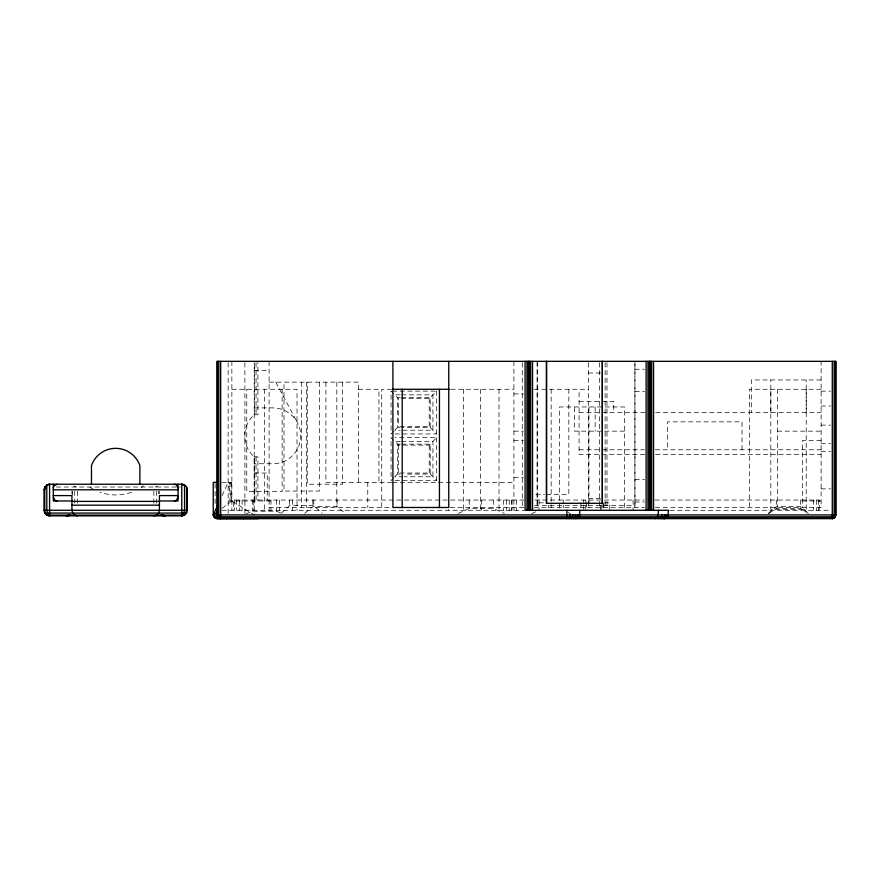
<?xml version="1.0" encoding="UTF-8"?>
<svg xmlns="http://www.w3.org/2000/svg" width="880" height="880" viewBox="0 0 880 880"><rect width="100%" height="100%" fill="white"/><g stroke="black" fill="none" stroke-linecap="round" stroke-linejoin="round"><path stroke-width="0.66" stroke-dasharray="4.4 3.3" d="M254.21 500.973L254.21 456.874A28.116 28.116 0 0 1 254.21 414.744L257.928 414.744L257.928 362.714M254.705 500.973L254.705 456.874M254.705 414.744L254.705 362.714M537.185 505.626L537.185 362.714M770.836 412.544L770.836 379.962M806.212 412.544L806.212 379.962M222.068 495.627L228.14 482.35L231.363 484.22L231.869 486.079M393.833 431.156L391.039 433.95L391.039 391.127L393.833 393.921M395.065 433.95L436.656 433.95L429.209 426.503L398.486 426.503L394.768 430.221L400.224 430.221M401.159 398.574L429.209 398.574L436.656 391.127L436.656 433.95M393.833 477.697L391.039 480.491L391.039 437.668L393.833 440.462M395.065 480.491L436.656 480.491L429.209 473.044L398.486 473.044L394.768 476.773L402.941 476.773M400.224 441.397L394.768 441.397L398.486 445.115L429.209 445.115L436.656 437.668L395.065 437.668M281.204 513.304L289.575 505.626L313.786 505.626L322.157 513.304M304.722 513.326L312.851 506.561L337.051 506.561L345.18 513.326M768.295 513.326L776.424 506.561L800.624 506.561L808.753 513.326M222.013 508.365L231.869 500.973L228.14 482.35M768.603 513.634L776.424 508.42L800.624 508.42L808.445 513.634M155.342 487.014L157.388 485.991M458.348 513.447L469.238 508.42L493.438 508.42L504.328 513.447M531.795 513.634L536.635 511.401M246.136 513.799L252.34 511.214L276.551 511.214L282.755 513.799M634.931 369.259L644.413 369.259M254.21 370.645L269.104 370.645M588.39 372.977L603.284 372.977M821.106 379.962L751.289 379.962L751.289 412.544M269.104 382.151L358.468 382.151L358.468 482.35M231.869 389.268L297.022 389.268L297.022 510.279M358.468 389.268L378.939 389.268L378.939 482.35M391.666 389.268L381.733 389.268L381.733 510.279M450.857 389.268L513.92 389.268M534.072 389.268L588.39 389.268M821.106 389.268L749.375 389.268L749.375 507.485M392.381 391.127L436.656 391.127M821.106 391.127L830.588 391.127M634.931 391.6L644.413 391.6M513.92 393.921L523.402 393.921M400.224 394.856L394.768 394.856L398.486 398.574L398.486 426.503M401.577 394.856L432.938 394.856L432.938 430.221L401.577 430.221M400.224 397.584L397.496 397.584L397.496 427.504L400.224 427.504M401.577 397.584L430.21 397.584L430.21 427.504L401.577 427.504M579.084 401.368L613.756 401.368L613.756 412.544M821.106 406.021L830.588 406.021M254.21 407.88L272.822 407.88A27.929 27.929 0 0 1 300.751 435.809A27.929 27.929 0 0 1 272.822 463.738L254.21 463.738M579.084 412.544L645.249 412.544M655.655 412.544L821.106 412.544M821.106 425.106L830.588 425.106M513.92 431.156L523.402 431.156M624.448 431.156L574.42 431.156L574.42 406.956M777.414 431.156L821.106 431.156M513.92 440.462L523.402 440.462M821.106 440.462L802.494 440.462L802.494 507.485M401.577 441.397L432.938 441.397L432.938 476.773L404.305 476.773M821.106 443.718L830.588 443.718M400.224 444.125L397.496 444.125L397.496 474.045L402.941 474.045M401.577 444.125L430.21 444.125L430.21 474.045L404.305 474.045M579.084 449.779L644.38 449.779M655.27 449.779L821.106 449.779M821.106 451.638L830.588 451.638M644.71 454.432L579.084 454.432L579.084 389.268M655.655 454.432L821.106 454.432M254.21 456.874L257.928 456.874L257.928 500.973M254.21 473.044L267.234 473.044L267.234 500.038M513.92 477.697L523.402 477.697M634.931 479.655L644.413 479.655M221.936 482.35L231.869 482.35M391.941 482.35L325.886 482.35L325.886 382.151M392.579 482.35L437.569 482.35M438.515 482.35L513.92 482.35M56.397 487.014L180.411 487.014M821.106 488.873L830.588 488.873M535.832 494.461L544.445 494.461M546.579 494.461L568.843 494.461L568.843 389.268M588.39 498.641L603.284 498.641M524.216 500.038L233.728 500.038L233.728 510.279M535.007 500.038L644.017 500.038M654.94 500.038L819.247 500.038L819.247 510.279M228.14 500.973L270.963 500.973M802.494 500.973L821.106 500.973M634.931 501.996L644.413 501.996M539.055 502.832L544.489 502.832M604.351 502.832L609.796 502.832L609.796 510.279M534.479 505.626L634.931 505.626M269.104 507.485L392.194 507.485M523.853 507.485L448.756 507.485L448.756 510.279M534.072 507.485L644.468 507.485M655.303 507.485L821.106 507.485L821.106 361.339M221.936 510.279L524.216 510.279M669.812 510.279L830.907 510.279M568.095 512.512L570.515 513.634M73.975 485.991L76.01 487.014M231.869 500.973L254.21 514.932L254.21 362.67M275.803 382.151L297.011 421.85M818.499 500.038L818.499 510.279M816.453 500.038L816.453 510.279M813.659 500.038L813.659 510.279M806.212 389.268L806.212 509.355L770.836 509.355L770.836 389.268M800.624 500.038L800.624 508.42M777.414 389.268L777.414 507.485M776.424 500.038L776.424 508.42M741.983 449.779L741.983 421.85L667.513 421.85L667.513 449.779M633.072 500.038L633.072 510.279M624.448 507.485L624.448 406.956L559.526 406.956L559.526 507.485M607.002 362.703L607.002 507.551M605.143 362.703L605.143 507.551M603.779 503.448L603.779 507.551M603.284 503.448L603.284 507.551M602.778 504.812L602.778 507.551M601.425 504.812L601.425 510.279M600.49 505.318L600.49 510.279M599.555 362.703L599.555 507.551M595.133 406.956L595.133 431.156M588.962 406.956L588.962 507.485M588.39 362.67L588.39 507.562M586.531 502.601L586.531 507.716M585.783 500.038L585.783 503.877M585.783 505.164L585.783 510.279M583.737 500.038L583.737 503.877M583.737 505.164L583.737 510.279M580.943 502.601L580.943 507.716M563.255 500.038L563.255 503.877M563.255 505.164L563.255 507.716M551.155 389.268L551.155 507.485M548.361 505.318L548.361 507.793M539.055 500.038L539.055 510.279M537.185 361.339L537.185 507.485M522.291 362.703L522.291 507.485M516.373 500.038L516.373 510.279M513.92 361.339L513.92 510.279M512.061 500.038L512.061 510.279M511.313 500.038L511.313 510.279M509.267 500.038L509.267 510.279M506.473 500.038L506.473 510.279M503.679 500.038L503.679 510.279M499.026 389.268L499.026 510.279M493.438 500.038L493.438 508.42M481.338 500.038L481.338 510.279M480.447 389.268L480.447 510.279M469.238 500.038L469.238 508.42M463.65 389.268L463.65 510.279M436.656 437.668L436.656 480.491M429.209 398.574L429.209 426.503M429.209 445.115L429.209 473.044M398.486 445.115L398.486 473.044M367.774 482.35L367.774 507.485M342.639 382.151L342.639 484.22L307.263 484.22L307.263 382.151M337.051 500.038L337.051 506.561M336.82 382.151L336.82 507.485M319.363 382.151L319.363 491.062L283.998 491.062L283.998 382.151M313.786 500.038L313.786 505.626M312.851 500.038L312.851 506.561M306.339 382.151L306.339 507.485M301.675 382.151L301.675 507.485M292.369 500.038L292.369 510.279M289.575 500.038L289.575 505.626M282.128 389.268L282.128 491.667L246.763 491.667L246.763 389.268M279.334 500.038L279.334 510.279M276.551 500.038L276.551 511.214M270.963 500.038L270.963 510.279M269.104 361.339L269.104 510.279M264.44 389.268L264.44 510.279M256.069 362.714L256.069 414.744M256.069 456.874L256.069 500.973M253.814 500.973L253.814 510.279M252.34 500.038L252.34 511.214M244.893 362.714L244.893 514.932M242.099 500.038L242.099 510.279M239.316 500.038L239.316 510.279M236.522 500.038L236.522 510.279M234.476 500.038L234.476 510.279M231.869 361.339L231.869 510.279M231.363 482.35L231.363 500.973M229.999 482.35L229.999 500.973M228.14 362.714L228.14 514.932M215.105 483.714L215.105 506.792M159.423 491.172L159.423 493.9M158.675 491.172L158.675 493.9M156.64 491.172L156.64 503.459M153.846 491.172L153.846 503.459M77.506 491.172L77.506 503.459M74.723 491.172L74.723 503.459M72.677 491.172L72.677 495.264M71.929 491.172L71.929 493.9M143.341 485.87A46.64 46.64 0 0 1 141.13 487.41M131.516 492.195A46.64 46.64 0 0 1 99.847 492.195M93.698 489.467A46.64 46.64 0 0 1 88.011 485.87M634.931 361.339L634.931 507.485L634.931 361.339"/><path stroke-width="1.32" d="M546.502 503.294L546.502 361.339L546.502 503.294L602.349 503.294L602.349 361.339L602.349 503.294M649.825 479.655L649.825 391.6M569.998 514.932L569.25 518.661M572.935 514.932L571.472 518.661M575.63 514.932L575.344 516.802L573.507 518.661M566.764 518.661L566.951 510.279M577.962 514.932L576.62 518.155L575.267 518.661M44.968 488.873L47.168 484.968L49.588 484.22L181.764 484.22L184.558 484.968L186.604 487.014L187.352 489.797L187.352 510.279L186.604 513.073L184.558 515.119L181.764 515.867L49.588 515.867L46.794 515.119L44.748 513.073L44 510.279L44 489.797L44.748 487.014L46.794 484.968L49.588 484.22L49.588 515.867L47.168 515.119L45.397 513.073L44.748 510.279L44.748 487.014L45.397 487.014M661.991 514.932L661.54 516.802L658.636 518.661M664.785 514.932L664.323 516.802L661.276 518.661M666.809 514.932L664.994 518.155L663.179 518.661M668.03 514.932L667.535 516.802L664.323 518.661M53.306 487.938L53.812 486.079L57.035 484.22M178.046 497.244L176.187 500.478L174.317 500.973M217.305 482.35L213.246 482.35L213.246 514.932L213.741 516.802L216.975 518.661L832.282 518.661L834.141 518.155L836 514.932L836 361.339L216.975 361.339L216.975 514.932L217.47 516.802L220.693 518.661L220.693 361.339M836 514.932L213.246 514.932L217.657 505.285M213.246 514.932L217.624 511.654M226.479 518.661L227.315 518.155M243.243 518.661L244.068 518.155M49.588 484.22L46.794 484.968L46.794 510.279L48.191 515.119L49.588 515.867M181.764 515.867L183.161 515.119L184.558 510.279L184.558 484.968L181.764 484.22L181.764 515.867L184.184 515.119L185.955 513.073L186.604 510.279L186.604 487.014L184.184 484.968L181.764 484.22M832.282 361.339L832.282 518.661L833.888 516.802L834.141 514.932L834.141 361.339M576.818 518.661L579.458 516.802L579.865 510.279M655.259 518.661L658.031 516.802L658.46 510.279M832.282 518.661L835.065 516.802L835.505 514.932L835.505 361.339M69.135 515.119L66.341 515.867L70.807 515.262M153.846 515.867L156.64 515.119L158.675 513.073L159.423 510.279L159.423 495.594L178.046 495.594M664.719 518.661L667.942 516.802L668.448 510.279L525.085 510.279L525.085 361.339M69.509 515.119L66.341 515.867L69.487 515.306M392.656 389.268L449.482 389.268M44 489.797L44.748 489.797M53.306 489.797L178.046 489.797M53.306 495.594L71.929 495.594L71.929 510.279L72.677 513.073L74.723 515.119L77.506 515.867M71.929 500.973L53.306 500.973L53.306 484.22M159.423 500.973L178.046 500.973L178.046 484.22M71.929 501.391L159.423 501.391M71.929 505.175L159.423 505.175M44 510.279L187.352 510.279M44.748 513.073L186.604 513.073M46.794 515.119L184.558 515.119M213.741 516.802L835.505 516.802M215.105 518.155L834.141 518.155M160.545 515.262L165.011 515.867L162.217 515.119M161.876 515.306L165.011 515.867L161.843 515.119M174.317 484.22L176.187 484.715L178.046 487.938M256.069 518.155L257.928 518.155M57.035 500.973L55.165 500.478L53.306 497.244M257.928 518.661L216.975 518.661L215.358 518.155L213.741 514.932M216.04 518.155L216.975 518.155M653.554 361.339L653.554 510.279M651.684 361.339L651.684 510.279M650.32 361.339L650.32 510.279M649.825 361.339L649.825 510.279M649.33 361.339L649.33 510.279M647.966 361.339L647.966 510.279M646.107 361.339L646.107 510.279M532.532 361.339L532.532 510.279M530.673 361.339L530.673 510.279M529.309 361.339L529.309 510.279M528.814 361.339L528.814 510.279M528.319 361.339L528.319 510.279M526.955 361.339L526.955 510.279M448.756 361.339L448.756 507.485L392.909 507.485L392.909 361.339M439.45 389.268L439.45 507.562M402.215 389.268L402.215 507.562M218.834 361.339L218.834 514.932L219.087 516.802L220.693 518.661L219.087 518.155L217.47 514.932L217.47 361.339M139.876 484.22L139.876 465.597A25.597 25.597 0 0 0 91.476 465.597L91.476 484.22"/></g></svg>
